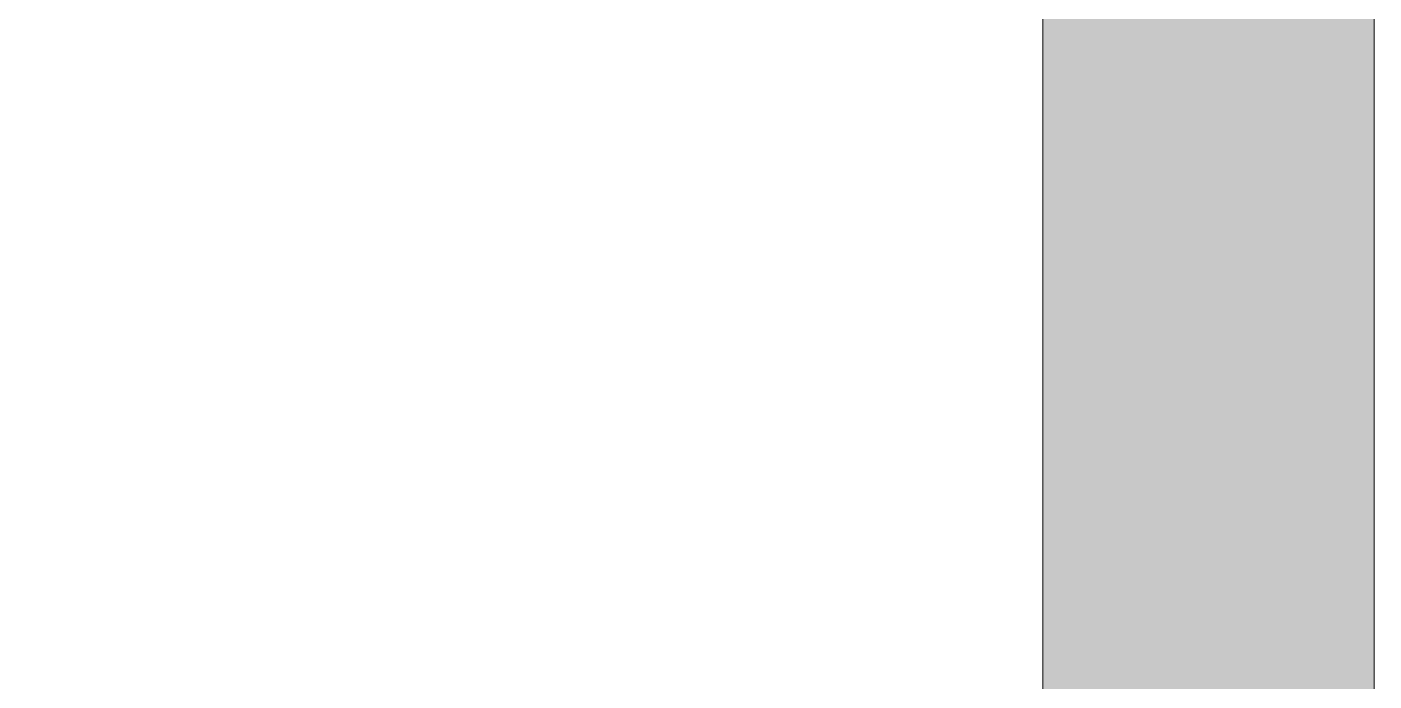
# Model space of a CAD drawing. Header units: millimetres. Extents: x 0 to 586, y 0 to 414.
# Drawn here: x 573.32 to 576.118, y 87.036 to 88.394 of the extents above; entities that cross this region are included whole.
import ezdxf

# ---------------------------------------------------------------- set-up
doc = ezdxf.new("R2010")
doc.units = ezdxf.units.MM

msp = doc.modelspace()

# ---------------------------------------------------------------- hatches: boundary and pattern name
h = msp.add_hatch(color=0)
h.dxf.hatch_style = 2
h.paths.add_polyline_path([(576.117861, 9.514417), (575.429944, 10.205861), (575.429944, 403.877639), (576.117861, 404.569083)])
h = msp.add_hatch(color=0)
h.dxf.hatch_style = 2
h.paths.add_polyline_path([(574.7385, 88.307333), (574.7385, 88.991722)])
h = msp.add_hatch(color=0)
h.dxf.hatch_style = 2
h.paths.add_polyline_path([(574.7385, 88.307333), (574.7385, 88.991722)])
h = msp.add_hatch(color=0)
h.dxf.hatch_style = 2
h.paths.add_polyline_path([(574.742028, 88.303806), (574.742028, 88.984667)])
h = msp.add_hatch(color=0)
h.dxf.hatch_style = 2
h.paths.add_polyline_path([(574.749083, 88.282639), (574.749083, 88.949389)])
h = msp.add_hatch(color=0)
h.dxf.hatch_style = 2
h.paths.add_polyline_path([(574.752611, 88.279111), (574.752611, 88.942333)])
h = msp.add_hatch(color=0)
h.dxf.hatch_style = 2
h.paths.add_polyline_path([(574.752611, 88.279111), (574.752611, 88.942333)])
h = msp.add_hatch(color=0)
h.dxf.hatch_style = 2
h.paths.add_polyline_path([(574.752611, 88.275583), (574.752611, 88.938806)])
h = msp.add_hatch(color=0)
h.dxf.hatch_style = 2
h.paths.add_polyline_path([(574.752611, 88.236778), (574.752611, 88.938806)])
h = msp.add_hatch(color=0)
h.dxf.hatch_style = 2
h.paths.add_polyline_path([(574.756139, 88.229722), (574.756139, 88.93175)])
h = msp.add_hatch(color=0)
h.dxf.hatch_style = 2
h.paths.add_polyline_path([(573.362667, 88.335556), (573.362667, 88.801222)])
h = msp.add_hatch(color=0)
h.dxf.hatch_style = 2
h.paths.add_polyline_path([(573.366194, 88.342611), (573.366194, 88.801222)])
h = msp.add_hatch(color=0)
h.dxf.hatch_style = 2
h.paths.add_polyline_path([(573.366194, 88.342611), (573.366194, 88.801222)])
h = msp.add_hatch(color=0)
h.dxf.hatch_style = 2
h.paths.add_polyline_path([(573.366194, 88.342611), (573.366194, 88.801222)])
h = msp.add_hatch(color=0)
h.dxf.hatch_style = 2
h.paths.add_polyline_path([(574.773778, 88.173278), (574.773778, 88.808278)])
h = msp.add_hatch(color=0)
h.dxf.hatch_style = 2
h.paths.add_polyline_path([(574.773778, 88.173278), (574.773778, 88.808278)])
h = msp.add_hatch(color=0)
h.dxf.hatch_style = 2
h.paths.add_polyline_path([(574.787889, 88.123889), (574.787889, 88.769472)])
h = msp.add_hatch(color=0)
h.dxf.hatch_style = 2
h.paths.add_polyline_path([(573.359139, 88.3285), (573.359139, 88.748306)])
h = msp.add_hatch(color=0)
h.dxf.hatch_style = 2
h.paths.add_polyline_path([(573.359139, 88.3285), (573.359139, 88.748306)])
h = msp.add_hatch(color=0)
h.dxf.hatch_style = 2
h.paths.add_polyline_path([(573.359139, 88.3285), (573.359139, 88.74125)])
h = msp.add_hatch(color=0)
h.dxf.hatch_style = 2
h.paths.add_polyline_path([(574.802, 88.060389), (574.802, 88.716556)])
h = msp.add_hatch(color=0)
h.dxf.hatch_style = 2
h.paths.add_polyline_path([(574.802, 88.060389), (574.802, 88.716556)])
h = msp.add_hatch(color=0)
h.dxf.hatch_style = 2
h.paths.add_polyline_path([(573.359139, 88.324972), (573.359139, 88.7095)])
h = msp.add_hatch(color=0)
h.dxf.hatch_style = 2
h.paths.add_polyline_path([(574.802, 88.053333), (574.802, 88.705972)])
h = msp.add_hatch(color=0)
h.dxf.hatch_style = 2
h.paths.add_polyline_path([(574.805528, 88.046278), (574.805528, 88.698917)])
h = msp.add_hatch(color=0)
h.dxf.hatch_style = 2
h.paths.add_polyline_path([(573.355611, 88.321444), (573.355611, 88.670694)])
h = msp.add_hatch(color=0)
h.dxf.hatch_style = 2
h.paths.add_polyline_path([(573.345028, 88.303806), (573.345028, 88.631889)])
h = msp.add_hatch(color=0)
h.dxf.hatch_style = 2
h.paths.add_polyline_path([(573.345028, 88.303806), (573.345028, 88.631889)])
h = msp.add_hatch(color=0)
h.dxf.hatch_style = 2
h.paths.add_polyline_path([(573.345028, 88.303806), (573.345028, 88.631889)])
h = msp.add_hatch(color=0)
h.dxf.hatch_style = 2
h.paths.add_polyline_path([(573.355611, 88.317917), (573.355611, 88.649528)])
h = msp.add_hatch(color=0)
h.dxf.hatch_style = 2
h.paths.add_polyline_path([(574.816111, 88.025111), (574.816111, 88.638944)])
h = msp.add_hatch(color=0)
h.dxf.hatch_style = 2
h.paths.add_polyline_path([(574.816111, 88.025111), (574.816111, 88.631889)])
h = msp.add_hatch(color=0)
h.dxf.hatch_style = 2
h.paths.add_polyline_path([(573.334444, 88.29675), (573.334444, 88.607194)])
h = msp.add_hatch(color=0)
h.dxf.hatch_style = 2
h.paths.add_polyline_path([(573.334444, 88.29675), (573.334444, 88.607194)])
h = msp.add_hatch(color=0)
h.dxf.hatch_style = 2
h.paths.add_polyline_path([(573.334444, 88.29675), (573.334444, 88.603667)])
h = msp.add_hatch(color=0)
h.dxf.hatch_style = 2
h.paths.add_polyline_path([(573.3415, 88.303806), (573.3415, 88.624833)])
h = msp.add_hatch(color=0)
h.dxf.hatch_style = 2
h.paths.add_polyline_path([(574.826694, 88.018056), (574.826694, 88.5825)])
h = msp.add_hatch(color=0)
h.dxf.hatch_style = 2
h.paths.add_polyline_path([(573.330917, 88.293222), (573.330917, 88.554278)])
h = msp.add_hatch(color=0)
h.dxf.hatch_style = 2
h.paths.add_polyline_path([(573.330917, 88.289694), (573.330917, 88.543694)])
h = msp.add_hatch(color=0)
h.dxf.hatch_style = 2
h.paths.add_polyline_path([(573.330917, 88.289694), (573.330917, 88.543694)])
h = msp.add_hatch(color=0)
h.dxf.hatch_style = 2
h.paths.add_polyline_path([(574.826694, 88.018056), (574.826694, 88.557806)])
h = msp.add_hatch(color=0)
h.dxf.hatch_style = 2
h.paths.add_polyline_path([(573.327389, 88.286167), (573.327389, 88.536639)])
h = msp.add_hatch(color=0)
h.dxf.hatch_style = 2
h.paths.add_polyline_path([(573.320333, 88.265), (573.320333, 88.508417)])
h = msp.add_hatch(color=0)
h.dxf.hatch_style = 2
h.paths.add_polyline_path([(573.662528, 88.392), (573.662528, 88.494306)])
h = msp.add_hatch(color=0)
h.dxf.hatch_style = 2
h.paths.add_polyline_path([(574.830222, 88.014528), (574.830222, 88.501361)])
h = msp.add_hatch(color=0)
h.dxf.hatch_style = 2
h.paths.add_polyline_path([(574.830222, 88.014528), (574.830222, 88.501361)])
h = msp.add_hatch(color=0)
h.dxf.hatch_style = 2
h.paths.add_polyline_path([(574.830222, 88.014528), (574.830222, 88.501361)])
h = msp.add_hatch(color=0)
h.dxf.hatch_style = 2
h.paths.add_polyline_path([(574.837278, 88.011), (574.837278, 88.501361)])
h = msp.add_hatch(color=0)
h.dxf.hatch_style = 2
h.paths.add_polyline_path([(574.837278, 88.011), (574.837278, 88.501361)])
h = msp.add_hatch(color=0)
h.dxf.hatch_style = 2
h.paths.add_polyline_path([(574.837278, 88.011), (574.837278, 88.501361)])
h = msp.add_hatch(color=0)
h.dxf.hatch_style = 2
h.paths.add_polyline_path([(574.837278, 88.011), (574.837278, 88.501361)])
h = msp.add_hatch(color=0)
h.dxf.hatch_style = 2
h.paths.add_polyline_path([(574.840806, 88.011), (574.840806, 88.497833)])
h = msp.add_hatch(color=0)
h.dxf.hatch_style = 2
h.paths.add_polyline_path([(574.840806, 88.011), (574.840806, 88.497833)])
h = msp.add_hatch(color=0)
h.dxf.hatch_style = 2
h.paths.add_polyline_path([(574.840806, 88.007472), (574.840806, 88.494306)])
h = msp.add_hatch(color=0)
h.dxf.hatch_style = 2
h.paths.add_polyline_path([(574.840806, 88.007472), (574.840806, 88.494306)])
h = msp.add_hatch(color=0)
h.dxf.hatch_style = 2
h.paths.add_polyline_path([(574.844333, 88.007472), (574.844333, 88.490778)])
h = msp.add_hatch(color=0)
h.dxf.hatch_style = 2
h.paths.add_polyline_path([(574.844333, 88.007472), (574.844333, 88.490778)])
h = msp.add_hatch(color=0)
h.dxf.hatch_style = 2
h.paths.add_polyline_path([(574.844333, 88.007472), (574.844333, 88.48725)])
h = msp.add_hatch(color=0)
h.dxf.hatch_style = 2
h.paths.add_polyline_path([(574.844333, 88.007472), (574.844333, 88.48725)])
h = msp.add_hatch(color=0)
h.dxf.hatch_style = 2
h.paths.add_polyline_path([(573.366194, 88.342611), (573.366194, 88.459028)])
h = msp.add_hatch(color=0)
h.dxf.hatch_style = 2
h.paths.add_polyline_path([(573.644889, 88.374361), (573.644889, 88.466083)])
h = msp.add_hatch(color=0)
h.dxf.hatch_style = 2
h.paths.add_polyline_path([(573.644889, 88.374361), (573.644889, 88.466083)])
h = msp.add_hatch(color=0)
h.dxf.hatch_style = 2
h.paths.add_polyline_path([(573.644889, 88.370833), (573.644889, 88.462556)])
h = msp.add_hatch(color=0)
h.dxf.hatch_style = 2
h.paths.add_polyline_path([(573.648417, 88.377889), (573.648417, 88.469611)])
h = msp.add_hatch(color=0)
h.dxf.hatch_style = 2
h.paths.add_polyline_path([(573.648417, 88.377889), (573.648417, 88.469611)])
h = msp.add_hatch(color=0)
h.dxf.hatch_style = 2
h.paths.add_polyline_path([(573.651944, 88.381417), (573.651944, 88.476667)])
h = msp.add_hatch(color=0)
h.dxf.hatch_style = 2
h.paths.add_polyline_path([(573.651944, 88.381417), (573.651944, 88.476667)])
h = msp.add_hatch(color=0)
h.dxf.hatch_style = 2
h.paths.add_polyline_path([(573.651944, 88.381417), (573.651944, 88.476667)])
h = msp.add_hatch(color=0)
h.dxf.hatch_style = 2
h.paths.add_polyline_path([(573.651944, 88.377889), (573.651944, 88.473139)])
h = msp.add_hatch(color=0)
h.dxf.hatch_style = 2
h.paths.add_polyline_path([(573.651944, 88.377889), (573.651944, 88.473139)])
h = msp.add_hatch(color=0)
h.dxf.hatch_style = 2
h.paths.add_polyline_path([(573.651944, 88.377889), (573.651944, 88.473139)])
h = msp.add_hatch(color=0)
h.dxf.hatch_style = 2
h.paths.add_polyline_path([(573.651944, 88.377889), (573.651944, 88.473139)])
h = msp.add_hatch(color=0)
h.dxf.hatch_style = 2
h.paths.add_polyline_path([(574.844333, 88.007472), (574.844333, 88.483722)])
h = msp.add_hatch(color=0)
h.dxf.hatch_style = 2
h.paths.add_polyline_path([(574.844333, 88.007472), (574.844333, 88.483722)])
h = msp.add_hatch(color=0)
h.dxf.hatch_style = 2
h.paths.add_polyline_path([(574.847861, 88.003944), (574.847861, 88.473139)])
h = msp.add_hatch(color=0)
h.dxf.hatch_style = 2
h.paths.add_polyline_path([(573.369722, 88.346139), (573.369722, 88.451972)])
h = msp.add_hatch(color=0)
h.dxf.hatch_style = 2
h.paths.add_polyline_path([(573.369722, 88.346139), (573.369722, 88.451972)])
h = msp.add_hatch(color=0)
h.dxf.hatch_style = 2
h.paths.add_polyline_path([(573.369722, 88.346139), (573.369722, 88.448444)])
h = msp.add_hatch(color=0)
h.dxf.hatch_style = 2
h.paths.add_polyline_path([(573.369722, 88.346139), (573.369722, 88.448444)])
h = msp.add_hatch(color=0)
h.dxf.hatch_style = 2
h.paths.add_polyline_path([(573.369722, 88.346139), (573.369722, 88.448444)])
h = msp.add_hatch(color=0)
h.dxf.hatch_style = 2
h.paths.add_polyline_path([(573.37325, 88.381417), (573.37325, 88.444917)])
h = msp.add_hatch(color=0)
h.dxf.hatch_style = 2
h.paths.add_polyline_path([(573.37325, 88.381417), (573.37325, 88.444917)])
h = msp.add_hatch(color=0)
h.dxf.hatch_style = 2
h.paths.add_polyline_path([(573.37325, 88.384944), (573.37325, 88.444917)])
h = msp.add_hatch(color=0)
h.dxf.hatch_style = 2
h.paths.add_polyline_path([(573.37325, 88.384944), (573.37325, 88.444917)])
h = msp.add_hatch(color=0)
h.dxf.hatch_style = 2
h.paths.add_polyline_path([(573.37325, 88.392), (573.37325, 88.444917)])
h = msp.add_hatch(color=0)
h.dxf.hatch_style = 2
h.paths.add_polyline_path([(573.623722, 88.356722), (573.623722, 88.434333)])
h = msp.add_hatch(color=0)
h.dxf.hatch_style = 2
h.paths.add_polyline_path([(573.630778, 88.36025), (573.630778, 88.441389)])
h = msp.add_hatch(color=0)
h.dxf.hatch_style = 2
h.paths.add_polyline_path([(573.630778, 88.36025), (573.630778, 88.441389)])
h = msp.add_hatch(color=0)
h.dxf.hatch_style = 2
h.paths.add_polyline_path([(573.634306, 88.367306), (573.634306, 88.448444)])
h = msp.add_hatch(color=0)
h.dxf.hatch_style = 2
h.paths.add_polyline_path([(573.602556, 88.339083), (573.602556, 88.402583)])
h = msp.add_hatch(color=0)
h.dxf.hatch_style = 2
h.paths.add_polyline_path([(573.602556, 88.339083), (573.602556, 88.402583)])
h = msp.add_hatch(color=0)
h.dxf.hatch_style = 2
h.paths.add_polyline_path([(573.609611, 88.342611), (573.609611, 88.409639)])
h = msp.add_hatch(color=0)
h.dxf.hatch_style = 2
h.paths.add_polyline_path([(573.609611, 88.342611), (573.609611, 88.409639)])
h = msp.add_hatch(color=0)
h.dxf.hatch_style = 2
h.paths.add_polyline_path([(573.616667, 88.349667), (573.616667, 88.420222)])
h = msp.add_hatch(color=0)
h.dxf.hatch_style = 2
h.paths.add_polyline_path([(573.588444, 88.332028), (573.588444, 88.377889)])
h = msp.add_hatch(color=0)
h.dxf.hatch_style = 2
h.paths.add_polyline_path([(573.588444, 88.332028), (573.588444, 88.377889)])
h = msp.add_hatch(color=0)
h.dxf.hatch_style = 2
h.paths.add_polyline_path([(573.588444, 88.332028), (573.588444, 88.377889)])
h = msp.add_hatch(color=0)
h.dxf.hatch_style = 2
h.paths.add_polyline_path([(573.588444, 88.332028), (573.588444, 88.377889)])
h = msp.add_hatch(color=0)
h.dxf.hatch_style = 2
h.paths.add_polyline_path([(573.591972, 88.332028), (573.591972, 88.384944)])
h = msp.add_hatch(color=0)
h.dxf.hatch_style = 2
h.paths.add_polyline_path([(573.591972, 88.332028), (573.591972, 88.384944)])
h = msp.add_hatch(color=0)
h.dxf.hatch_style = 2
h.paths.add_polyline_path([(573.591972, 88.332028), (573.591972, 88.384944)])
h = msp.add_hatch(color=0)
h.dxf.hatch_style = 2
h.paths.add_polyline_path([(573.591972, 88.332028), (573.591972, 88.384944)])
h = msp.add_hatch(color=0)
h.dxf.hatch_style = 2
h.paths.add_polyline_path([(573.591972, 88.332028), (573.591972, 88.381417)])
h = msp.add_hatch(color=0)
h.dxf.hatch_style = 2
h.paths.add_polyline_path([(573.591972, 88.332028), (573.591972, 88.381417)])
h = msp.add_hatch(color=0)
h.dxf.hatch_style = 2
h.paths.add_polyline_path([(573.5955, 88.332028), (573.5955, 88.392)])
h = msp.add_hatch(color=0)
h.dxf.hatch_style = 2
h.paths.add_polyline_path([(573.5955, 88.332028), (573.5955, 88.392)])
h = msp.add_hatch(color=0)
h.dxf.hatch_style = 2
h.paths.add_polyline_path([(573.599028, 88.335556), (573.599028, 88.399056)])
h = msp.add_hatch(color=0)
h.dxf.hatch_style = 2
h.paths.add_polyline_path([(573.599028, 88.335556), (573.599028, 88.399056)])
h = msp.add_hatch(color=0)
h.dxf.hatch_style = 2
h.paths.add_polyline_path([(573.599028, 88.335556), (573.599028, 88.399056)])
h = msp.add_hatch(color=0)
h.dxf.hatch_style = 2
h.paths.add_polyline_path([(573.599028, 88.335556), (573.599028, 88.399056)])
h = msp.add_hatch(color=0)
h.dxf.hatch_style = 2
h.paths.add_polyline_path([(573.599028, 88.335556), (573.599028, 88.392)])
h = msp.add_hatch(color=0)
h.dxf.hatch_style = 2
h.paths.add_polyline_path([(573.599028, 88.335556), (573.599028, 88.392)])
h = msp.add_hatch(color=0)
h.dxf.hatch_style = 2
h.paths.add_polyline_path([(574.847861, 88.003944), (574.847861, 88.395528)])
h = msp.add_hatch(color=0)
h.dxf.hatch_style = 2
h.paths.add_polyline_path([(574.851389, 88.003944), (574.851389, 88.388472)])
h = msp.add_hatch(color=0)
h.dxf.hatch_style = 2
h.paths.add_polyline_path([(574.851389, 87.936917), (574.851389, 88.388472)])
h = msp.add_hatch(color=0)
h.dxf.hatch_style = 2
h.paths.add_polyline_path([(574.851389, 87.936917), (574.851389, 88.388472)])
h = msp.add_hatch(color=0)
h.dxf.hatch_style = 2
h.paths.add_polyline_path([(574.851389, 87.936917), (574.851389, 88.388472)])
h = msp.add_hatch(color=0)
h.dxf.hatch_style = 2
h.paths.add_polyline_path([(574.851389, 87.933389), (574.851389, 88.384944)])
h = msp.add_hatch(color=0)
h.dxf.hatch_style = 2
h.paths.add_polyline_path([(574.851389, 87.933389), (574.851389, 88.384944)])
h = msp.add_hatch(color=0)
h.dxf.hatch_style = 2
h.paths.add_polyline_path([(574.851389, 87.933389), (574.851389, 88.381417)])
h = msp.add_hatch(color=0)
h.dxf.hatch_style = 2
h.paths.add_polyline_path([(573.574333, 88.339083), (573.574333, 88.353194)])
h = msp.add_hatch(color=0)
h.dxf.hatch_style = 2
h.paths.add_polyline_path([(573.574333, 88.339083), (573.574333, 88.353194)])
h = msp.add_hatch(color=0)
h.dxf.hatch_style = 2
h.paths.add_polyline_path([(573.577861, 88.339083), (573.577861, 88.356722)])
h = msp.add_hatch(color=0)
h.dxf.hatch_style = 2
h.paths.add_polyline_path([(573.577861, 88.339083), (573.577861, 88.356722)])
h = msp.add_hatch(color=0)
h.dxf.hatch_style = 2
h.paths.add_polyline_path([(573.577861, 88.339083), (573.577861, 88.356722)])
h = msp.add_hatch(color=0)
h.dxf.hatch_style = 2
h.paths.add_polyline_path([(573.577861, 88.339083), (573.577861, 88.356722)])
h = msp.add_hatch(color=0)
h.dxf.hatch_style = 2
h.paths.add_polyline_path([(573.581389, 88.335556), (573.581389, 88.363778)])
h = msp.add_hatch(color=0)
h.dxf.hatch_style = 2
h.paths.add_polyline_path([(573.581389, 88.335556), (573.581389, 88.363778)])
h = msp.add_hatch(color=0)
h.dxf.hatch_style = 2
h.paths.add_polyline_path([(573.581389, 88.335556), (573.581389, 88.363778)])
h = msp.add_hatch(color=0)
h.dxf.hatch_style = 2
h.paths.add_polyline_path([(573.581389, 88.335556), (573.581389, 88.363778)])
h = msp.add_hatch(color=0)
h.dxf.hatch_style = 2
h.paths.add_polyline_path([(573.581389, 88.335556), (573.581389, 88.363778)])
h = msp.add_hatch(color=0)
h.dxf.hatch_style = 2
h.paths.add_polyline_path([(573.581389, 88.335556), (573.581389, 88.363778)])
h = msp.add_hatch(color=0)
h.dxf.hatch_style = 2
h.paths.add_polyline_path([(573.584917, 88.332028), (573.584917, 88.370833)])
h = msp.add_hatch(color=0)
h.dxf.hatch_style = 2
h.paths.add_polyline_path([(573.584917, 88.332028), (573.584917, 88.370833)])
h = msp.add_hatch(color=0)
h.dxf.hatch_style = 2
h.paths.add_polyline_path([(573.327389, 88.272056), (573.327389, 88.286167)])
h = msp.add_hatch(color=0)
h.dxf.hatch_style = 2
h.paths.add_polyline_path([(573.330917, 88.272056), (573.327389, 88.286167)])
h = msp.add_hatch(color=0)
h.dxf.hatch_style = 2
h.paths.add_polyline_path([(574.752611, 88.236778), (574.752611, 88.275583)])
h = msp.add_hatch(color=0)
h.dxf.hatch_style = 2
h.paths.add_polyline_path([(574.752611, 88.236778), (574.752611, 88.272056)])
h = msp.add_hatch(color=0)
h.dxf.hatch_style = 2
h.paths.add_polyline_path([(574.893722, 87.869889), (574.893722, 88.23325)])
h = msp.add_hatch(color=0)
h.dxf.hatch_style = 2
h.paths.add_polyline_path([(575.066583, 88.053333), (575.066583, 88.095667)])
h = msp.add_hatch(color=0)
h.dxf.hatch_style = 2
h.paths.add_polyline_path([(574.925472, 87.838139), (574.925472, 88.081556)])
h = msp.add_hatch(color=0)
h.dxf.hatch_style = 2
h.paths.add_polyline_path([(574.929, 87.834611), (574.929, 88.0745)])
h = msp.add_hatch(color=0)
h.dxf.hatch_style = 2
h.paths.add_polyline_path([(574.932528, 87.78875), (574.932528, 88.070972)])
h = msp.add_hatch(color=0)
h.dxf.hatch_style = 2
h.paths.add_polyline_path([(575.056, 88.060389), (575.056, 88.085083)])
h = msp.add_hatch(color=0)
h.dxf.hatch_style = 2
h.paths.add_polyline_path([(575.056, 88.060389), (575.056, 88.085083)])
h = msp.add_hatch(color=0)
h.dxf.hatch_style = 2
h.paths.add_polyline_path([(575.070111, 88.049806), (575.070111, 88.092139)])
h = msp.add_hatch(color=0)
h.dxf.hatch_style = 2
h.paths.add_polyline_path([(575.070111, 88.049806), (575.070111, 88.092139)])
h = msp.add_hatch(color=0)
h.dxf.hatch_style = 2
h.paths.add_polyline_path([(575.073639, 88.049806), (575.073639, 88.088611)])
h = msp.add_hatch(color=0)
h.dxf.hatch_style = 2
h.paths.add_polyline_path([(575.073639, 88.049806), (575.073639, 88.088611)])
h = msp.add_hatch(color=0)
h.dxf.hatch_style = 2
h.paths.add_polyline_path([(575.080694, 88.04275), (575.080694, 88.078028)])
h = msp.add_hatch(color=0)
h.dxf.hatch_style = 2
h.paths.add_polyline_path([(575.084222, 88.039222), (575.084222, 88.070972)])
h = msp.add_hatch(color=0)
h.dxf.hatch_style = 2
h.paths.add_polyline_path([(575.084222, 88.039222), (575.084222, 88.070972)])
h = msp.add_hatch(color=0)
h.dxf.hatch_style = 2
h.paths.add_polyline_path([(575.084222, 88.039222), (575.084222, 88.070972)])
h = msp.add_hatch(color=0)
h.dxf.hatch_style = 2
h.paths.add_polyline_path([(575.084222, 88.039222), (575.084222, 88.070972)])
h = msp.add_hatch(color=0)
h.dxf.hatch_style = 2
h.paths.add_polyline_path([(575.08775, 88.035694), (575.08775, 88.067444)])
h = msp.add_hatch(color=0)
h.dxf.hatch_style = 2
h.paths.add_polyline_path([(574.936056, 87.771111), (574.936056, 88.060389)])
h = msp.add_hatch(color=0)
h.dxf.hatch_style = 2
h.paths.add_polyline_path([(574.939583, 87.767583), (574.939583, 88.060389)])
h = msp.add_hatch(color=0)
h.dxf.hatch_style = 2
h.paths.add_polyline_path([(575.101861, 88.025111), (575.101861, 88.060389)])
h = msp.add_hatch(color=0)
h.dxf.hatch_style = 2
h.paths.add_polyline_path([(575.105389, 88.021583), (575.105389, 88.060389)])
h = msp.add_hatch(color=0)
h.dxf.hatch_style = 2
h.paths.add_polyline_path([(575.105389, 88.021583), (575.105389, 88.060389)])
h = msp.add_hatch(color=0)
h.dxf.hatch_style = 2
h.paths.add_polyline_path([(575.108917, 88.018056), (575.108917, 88.060389)])
h = msp.add_hatch(color=0)
h.dxf.hatch_style = 2
h.paths.add_polyline_path([(575.1195, 88.003944), (575.1195, 88.056861)])
h = msp.add_hatch(color=0)
h.dxf.hatch_style = 2
h.paths.add_polyline_path([(575.1195, 88.003944), (575.1195, 88.056861)])
h = msp.add_hatch(color=0)
h.dxf.hatch_style = 2
h.paths.add_polyline_path([(575.1195, 88.003944), (575.1195, 88.056861)])
h = msp.add_hatch(color=0)
h.dxf.hatch_style = 2
h.paths.add_polyline_path([(575.123028, 88.000417), (575.123028, 88.056861)])
h = msp.add_hatch(color=0)
h.dxf.hatch_style = 2
h.paths.add_polyline_path([(575.130083, 87.986306), (575.130083, 88.056861)])
h = msp.add_hatch(color=0)
h.dxf.hatch_style = 2
h.paths.add_polyline_path([(575.140667, 87.968667), (575.140667, 88.056861)])
h = msp.add_hatch(color=0)
h.dxf.hatch_style = 2
h.paths.add_polyline_path([(575.140667, 87.968667), (575.140667, 88.056861)])
h = msp.add_hatch(color=0)
h.dxf.hatch_style = 2
h.paths.add_polyline_path([(575.147722, 87.954556), (575.147722, 88.049806)])
h = msp.add_hatch(color=0)
h.dxf.hatch_style = 2
h.paths.add_polyline_path([(575.147722, 87.954556), (575.147722, 88.049806)])
h = msp.add_hatch(color=0)
h.dxf.hatch_style = 2
h.paths.add_polyline_path([(575.147722, 87.951028), (575.147722, 88.046278)])
h = msp.add_hatch(color=0)
h.dxf.hatch_style = 2
h.paths.add_polyline_path([(575.147722, 87.951028), (575.147722, 88.046278)])
h = msp.add_hatch(color=0)
h.dxf.hatch_style = 2
h.paths.add_polyline_path([(575.15125, 87.9475), (575.15125, 88.046278)])
h = msp.add_hatch(color=0)
h.dxf.hatch_style = 2
h.paths.add_polyline_path([(575.154778, 87.919278), (575.154778, 88.039222)])
h = msp.add_hatch(color=0)
h.dxf.hatch_style = 2
h.paths.add_polyline_path([(575.154778, 87.919278), (575.154778, 88.039222)])
h = msp.add_hatch(color=0)
h.dxf.hatch_style = 2
h.paths.add_polyline_path([(575.154778, 87.91575), (575.154778, 88.039222)])
h = msp.add_hatch(color=0)
h.dxf.hatch_style = 2
h.paths.add_polyline_path([(574.964278, 87.728778), (574.964278, 88.032167)])
h = msp.add_hatch(color=0)
h.dxf.hatch_style = 2
h.paths.add_polyline_path([(574.967806, 87.721722), (574.967806, 88.028639)])
h = msp.add_hatch(color=0)
h.dxf.hatch_style = 2
h.paths.add_polyline_path([(574.967806, 87.721722), (574.967806, 88.028639)])
h = msp.add_hatch(color=0)
h.dxf.hatch_style = 2
h.paths.add_polyline_path([(574.967806, 87.721722), (574.967806, 88.028639)])
h = msp.add_hatch(color=0)
h.dxf.hatch_style = 2
h.paths.add_polyline_path([(574.967806, 87.721722), (574.967806, 88.028639)])
h = msp.add_hatch(color=0)
h.dxf.hatch_style = 2
h.paths.add_polyline_path([(575.158306, 87.905167), (575.158306, 88.035694)])
h = msp.add_hatch(color=0)
h.dxf.hatch_style = 2
h.paths.add_polyline_path([(575.165361, 87.887528), (575.165361, 88.028639)])
h = msp.add_hatch(color=0)
h.dxf.hatch_style = 2
h.paths.add_polyline_path([(575.165361, 87.887528), (575.165361, 88.028639)])
h = msp.add_hatch(color=0)
h.dxf.hatch_style = 2
h.paths.add_polyline_path([(575.168889, 87.884), (575.168889, 88.025111)])
h = msp.add_hatch(color=0)
h.dxf.hatch_style = 2
h.paths.add_polyline_path([(575.168889, 87.884), (575.168889, 88.025111)])
h = msp.add_hatch(color=0)
h.dxf.hatch_style = 2
h.paths.add_polyline_path([(575.168889, 87.884), (575.168889, 88.025111)])
h = msp.add_hatch(color=0)
h.dxf.hatch_style = 2
h.paths.add_polyline_path([(575.168889, 87.884), (575.168889, 88.025111)])
h = msp.add_hatch(color=0)
h.dxf.hatch_style = 2
h.paths.add_polyline_path([(575.168889, 87.880472), (575.168889, 88.025111)])
h = msp.add_hatch(color=0)
h.dxf.hatch_style = 2
h.paths.add_polyline_path([(575.168889, 87.880472), (575.168889, 88.025111)])
h = msp.add_hatch(color=0)
h.dxf.hatch_style = 2
h.paths.add_polyline_path([(575.172417, 87.876944), (575.172417, 88.021583)])
h = msp.add_hatch(color=0)
h.dxf.hatch_style = 2
h.paths.add_polyline_path([(575.172417, 87.605306), (575.172417, 88.021583)])
h = msp.add_hatch(color=0)
h.dxf.hatch_style = 2
h.paths.add_polyline_path([(575.172417, 87.605306), (575.172417, 88.021583)])
h = msp.add_hatch(color=0)
h.dxf.hatch_style = 2
h.paths.add_polyline_path([(575.183, 87.605306), (575.183, 88.011)])
h = msp.add_hatch(color=0)
h.dxf.hatch_style = 2
h.paths.add_polyline_path([(574.844333, 87.968667), (574.844333, 87.993361)])
h = msp.add_hatch(color=0)
h.dxf.hatch_style = 2
h.paths.add_polyline_path([(574.844333, 87.972194), (574.844333, 87.989833)])
h = msp.add_hatch(color=0)
h.dxf.hatch_style = 2
h.paths.add_polyline_path([(574.844333, 87.972194), (574.844333, 87.989833)])
h = msp.add_hatch(color=0)
h.dxf.hatch_style = 2
h.paths.add_polyline_path([(574.847861, 87.940444), (574.847861, 88.000417)])
h = msp.add_hatch(color=0)
h.dxf.hatch_style = 2
h.paths.add_polyline_path([(574.847861, 87.940444), (574.847861, 88.000417)])
h = msp.add_hatch(color=0)
h.dxf.hatch_style = 2
h.paths.add_polyline_path([(574.847861, 87.943972), (574.847861, 87.996889)])
h = msp.add_hatch(color=0)
h.dxf.hatch_style = 2
h.paths.add_polyline_path([(574.847861, 87.943972), (574.847861, 87.996889)])
h = msp.add_hatch(color=0)
h.dxf.hatch_style = 2
h.paths.add_polyline_path([(574.851389, 87.936917), (574.851389, 88.003944)])
h = msp.add_hatch(color=0)
h.dxf.hatch_style = 2
h.paths.add_polyline_path([(574.985444, 87.697028), (574.985444, 87.993361)])
h = msp.add_hatch(color=0)
h.dxf.hatch_style = 2
h.paths.add_polyline_path([(575.186528, 87.608833), (575.186528, 88.007472)])
h = msp.add_hatch(color=0)
h.dxf.hatch_style = 2
h.paths.add_polyline_path([(575.186528, 87.608833), (575.186528, 88.007472)])
h = msp.add_hatch(color=0)
h.dxf.hatch_style = 2
h.paths.add_polyline_path([(575.200639, 87.626472), (575.200639, 87.989833)])
h = msp.add_hatch(color=0)
h.dxf.hatch_style = 2
h.paths.add_polyline_path([(574.996028, 87.686444), (574.996028, 87.97925)])
h = msp.add_hatch(color=0)
h.dxf.hatch_style = 2
h.paths.add_polyline_path([(575.013667, 87.672333), (575.013667, 87.940444)])
h = msp.add_hatch(color=0)
h.dxf.hatch_style = 2
h.paths.add_polyline_path([(575.013667, 87.672333), (575.013667, 87.940444)])
h = msp.add_hatch(color=0)
h.dxf.hatch_style = 2
h.paths.add_polyline_path([(575.228861, 87.665278), (575.228861, 87.951028)])
h = msp.add_hatch(color=0)
h.dxf.hatch_style = 2
h.paths.add_polyline_path([(575.228861, 87.668806), (575.228861, 87.9475)])
h = msp.add_hatch(color=0)
h.dxf.hatch_style = 2
h.paths.add_polyline_path([(575.228861, 87.668806), (575.228861, 87.9475)])
h = msp.add_hatch(color=0)
h.dxf.hatch_style = 2
h.paths.add_polyline_path([(575.235917, 87.891056), (575.235917, 87.926333)])
h = msp.add_hatch(color=0)
h.dxf.hatch_style = 2
h.paths.add_polyline_path([(575.027778, 87.668806), (575.027778, 87.894583)])
h = msp.add_hatch(color=0)
h.dxf.hatch_style = 2
h.paths.add_polyline_path([(575.034833, 87.668806), (575.034833, 87.876944)])
h = msp.add_hatch(color=0)
h.dxf.hatch_style = 2
h.paths.add_polyline_path([(575.034833, 87.668806), (575.034833, 87.873417)])
h = msp.add_hatch(color=0)
h.dxf.hatch_style = 2
h.paths.add_polyline_path([(575.235917, 87.675861), (575.235917, 87.891056)])
h = msp.add_hatch(color=0)
h.dxf.hatch_style = 2
h.paths.add_polyline_path([(575.235917, 87.679389), (575.235917, 87.891056)])
h = msp.add_hatch(color=0)
h.dxf.hatch_style = 2
h.paths.add_polyline_path([(575.235917, 87.679389), (575.235917, 87.891056)])
h = msp.add_hatch(color=0)
h.dxf.hatch_style = 2
h.paths.add_polyline_path([(575.242972, 87.686444), (575.242972, 87.884)])
h = msp.add_hatch(color=0)
h.dxf.hatch_style = 2
h.paths.add_polyline_path([(575.045417, 87.665278), (575.045417, 87.869889)])
h = msp.add_hatch(color=0)
h.dxf.hatch_style = 2
h.paths.add_polyline_path([(575.045417, 87.665278), (575.045417, 87.869889)])
h = msp.add_hatch(color=0)
h.dxf.hatch_style = 2
h.paths.add_polyline_path([(575.045417, 87.665278), (575.045417, 87.845194)])
h = msp.add_hatch(color=0)
h.dxf.hatch_style = 2
h.paths.add_polyline_path([(575.267667, 87.72525), (575.267667, 87.848722)])
h = msp.add_hatch(color=0)
h.dxf.hatch_style = 2
h.paths.add_polyline_path([(575.271194, 87.728778), (575.271194, 87.845194)])
h = msp.add_hatch(color=0)
h.dxf.hatch_style = 2
h.paths.add_polyline_path([(575.048944, 87.66175), (575.048944, 87.841667)])
h = msp.add_hatch(color=0)
h.dxf.hatch_style = 2
h.paths.add_polyline_path([(575.048944, 87.66175), (575.048944, 87.841667)])
h = msp.add_hatch(color=0)
h.dxf.hatch_style = 2
h.paths.add_polyline_path([(575.048944, 87.66175), (575.048944, 87.838139)])
h = msp.add_hatch(color=0)
h.dxf.hatch_style = 2
h.paths.add_polyline_path([(575.048944, 87.66175), (575.048944, 87.838139)])
h = msp.add_hatch(color=0)
h.dxf.hatch_style = 2
h.paths.add_polyline_path([(575.052472, 87.66175), (575.052472, 87.838139)])
h = msp.add_hatch(color=0)
h.dxf.hatch_style = 2
h.paths.add_polyline_path([(575.052472, 87.66175), (575.052472, 87.838139)])
h = msp.add_hatch(color=0)
h.dxf.hatch_style = 2
h.paths.add_polyline_path([(575.052472, 87.66175), (575.052472, 87.838139)])
h = msp.add_hatch(color=0)
h.dxf.hatch_style = 2
h.paths.add_polyline_path([(575.052472, 87.66175), (575.052472, 87.838139)])
h = msp.add_hatch(color=0)
h.dxf.hatch_style = 2
h.paths.add_polyline_path([(575.052472, 87.66175), (575.052472, 87.838139)])
h = msp.add_hatch(color=0)
h.dxf.hatch_style = 2
h.paths.add_polyline_path([(575.052472, 87.644111), (575.052472, 87.838139)])
h = msp.add_hatch(color=0)
h.dxf.hatch_style = 2
h.paths.add_polyline_path([(575.052472, 87.644111), (575.052472, 87.838139)])
h = msp.add_hatch(color=0)
h.dxf.hatch_style = 2
h.paths.add_polyline_path([(575.052472, 87.644111), (575.052472, 87.838139)])
h = msp.add_hatch(color=0)
h.dxf.hatch_style = 2
h.paths.add_polyline_path([(575.056, 87.644111), (575.056, 87.834611)])
h = msp.add_hatch(color=0)
h.dxf.hatch_style = 2
h.paths.add_polyline_path([(575.056, 87.644111), (575.056, 87.834611)])
h = msp.add_hatch(color=0)
h.dxf.hatch_style = 2
h.paths.add_polyline_path([(575.056, 87.644111), (575.056, 87.834611)])
h = msp.add_hatch(color=0)
h.dxf.hatch_style = 2
h.paths.add_polyline_path([(575.066583, 87.640583), (575.066583, 87.8205)])
h = msp.add_hatch(color=0)
h.dxf.hatch_style = 2
h.paths.add_polyline_path([(575.070111, 87.640583), (575.070111, 87.816972)])
h = msp.add_hatch(color=0)
h.dxf.hatch_style = 2
h.paths.add_polyline_path([(575.070111, 87.640583), (575.070111, 87.816972)])
h = msp.add_hatch(color=0)
h.dxf.hatch_style = 2
h.paths.add_polyline_path([(575.168889, 87.605306), (575.168889, 87.838139)])
h = msp.add_hatch(color=0)
h.dxf.hatch_style = 2
h.paths.add_polyline_path([(575.168889, 87.605306), (575.168889, 87.816972)])
h = msp.add_hatch(color=0)
h.dxf.hatch_style = 2
h.paths.add_polyline_path([(575.27825, 87.774639), (575.27825, 87.816972)])
h = msp.add_hatch(color=0)
h.dxf.hatch_style = 2
h.paths.add_polyline_path([(575.27825, 87.774639), (575.27825, 87.816972)])
h = msp.add_hatch(color=0)
h.dxf.hatch_style = 2
h.paths.add_polyline_path([(575.073639, 87.637056), (575.073639, 87.813444)])
h = msp.add_hatch(color=0)
h.dxf.hatch_style = 2
h.paths.add_polyline_path([(575.073639, 87.637056), (575.073639, 87.813444)])
h = msp.add_hatch(color=0)
h.dxf.hatch_style = 2
h.paths.add_polyline_path([(575.084222, 87.622944), (575.084222, 87.799333)])
h = msp.add_hatch(color=0)
h.dxf.hatch_style = 2
h.paths.add_polyline_path([(575.084222, 87.622944), (575.084222, 87.799333)])
h = msp.add_hatch(color=0)
h.dxf.hatch_style = 2
h.paths.add_polyline_path([(575.084222, 87.619417), (575.084222, 87.795806)])
h = msp.add_hatch(color=0)
h.dxf.hatch_style = 2
h.paths.add_polyline_path([(575.084222, 87.619417), (575.084222, 87.795806)])
h = msp.add_hatch(color=0)
h.dxf.hatch_style = 2
h.paths.add_polyline_path([(575.08775, 87.615889), (575.08775, 87.792278)])
h = msp.add_hatch(color=0)
h.dxf.hatch_style = 2
h.paths.add_polyline_path([(575.168889, 87.605306), (575.168889, 87.802861)])
h = msp.add_hatch(color=0)
h.dxf.hatch_style = 2
h.paths.add_polyline_path([(575.101861, 87.608833), (575.101861, 87.774639)])
h = msp.add_hatch(color=0)
h.dxf.hatch_style = 2
h.paths.add_polyline_path([(575.105389, 87.608833), (575.105389, 87.767583)])
h = msp.add_hatch(color=0)
h.dxf.hatch_style = 2
h.paths.add_polyline_path([(575.105389, 87.608833), (575.105389, 87.767583)])
h = msp.add_hatch(color=0)
h.dxf.hatch_style = 2
h.paths.add_polyline_path([(575.108917, 87.608833), (575.108917, 87.764056)])
h = msp.add_hatch(color=0)
h.dxf.hatch_style = 2
h.paths.add_polyline_path([(575.147722, 87.601778), (575.147722, 87.767583)])
h = msp.add_hatch(color=0)
h.dxf.hatch_style = 2
h.paths.add_polyline_path([(575.15125, 87.601778), (575.15125, 87.767583)])
h = msp.add_hatch(color=0)
h.dxf.hatch_style = 2
h.paths.add_polyline_path([(575.15125, 87.601778), (575.15125, 87.767583)])
h = msp.add_hatch(color=0)
h.dxf.hatch_style = 2
h.paths.add_polyline_path([(575.154778, 87.601778), (575.154778, 87.774639)])
h = msp.add_hatch(color=0)
h.dxf.hatch_style = 2
h.paths.add_polyline_path([(575.154778, 87.601778), (575.154778, 87.774639)])
h = msp.add_hatch(color=0)
h.dxf.hatch_style = 2
h.paths.add_polyline_path([(575.154778, 87.601778), (575.154778, 87.771111)])
h = msp.add_hatch(color=0)
h.dxf.hatch_style = 2
h.paths.add_polyline_path([(575.154778, 87.601778), (575.154778, 87.771111)])
h = msp.add_hatch(color=0)
h.dxf.hatch_style = 2
h.paths.add_polyline_path([(575.158306, 87.605306), (575.158306, 87.774639)])
h = msp.add_hatch(color=0)
h.dxf.hatch_style = 2
h.paths.add_polyline_path([(575.158306, 87.605306), (575.158306, 87.774639)])
h = msp.add_hatch(color=0)
h.dxf.hatch_style = 2
h.paths.add_polyline_path([(575.165361, 87.605306), (575.165361, 87.778167)])
h = msp.add_hatch(color=0)
h.dxf.hatch_style = 2
h.paths.add_polyline_path([(575.165361, 87.605306), (575.165361, 87.778167)])
h = msp.add_hatch(color=0)
h.dxf.hatch_style = 2
h.paths.add_polyline_path([(575.1195, 87.605306), (575.1195, 87.753472)])
h = msp.add_hatch(color=0)
h.dxf.hatch_style = 2
h.paths.add_polyline_path([(575.1195, 87.605306), (575.1195, 87.753472)])
h = msp.add_hatch(color=0)
h.dxf.hatch_style = 2
h.paths.add_polyline_path([(575.1195, 87.605306), (575.1195, 87.753472)])
h = msp.add_hatch(color=0)
h.dxf.hatch_style = 2
h.paths.add_polyline_path([(575.123028, 87.601778), (575.123028, 87.753472)])
h = msp.add_hatch(color=0)
h.dxf.hatch_style = 2
h.paths.add_polyline_path([(575.123028, 87.601778), (575.123028, 87.753472)])
h = msp.add_hatch(color=0)
h.dxf.hatch_style = 2
h.paths.add_polyline_path([(575.130083, 87.601778), (575.130083, 87.749944)])
h = msp.add_hatch(color=0)
h.dxf.hatch_style = 2
h.paths.add_polyline_path([(575.140667, 87.601778), (575.140667, 87.753472)])
h = msp.add_hatch(color=0)
h.dxf.hatch_style = 2
h.paths.add_polyline_path([(575.140667, 87.601778), (575.140667, 87.753472)])
h = msp.add_hatch(color=0)
h.dxf.hatch_style = 2
h.paths.add_polyline_path([(575.140667, 87.601778), (575.140667, 87.753472)])
h = msp.add_hatch(color=0)
h.dxf.hatch_style = 2
h.paths.add_polyline_path([(575.147722, 87.601778), (575.147722, 87.753472)])
h = msp.add_hatch(color=0)
h.dxf.hatch_style = 2
h.paths.add_polyline_path([(575.147722, 87.601778), (575.147722, 87.753472)])
h = msp.add_hatch(color=0)
h.dxf.hatch_style = 2
h.paths.add_polyline_path([(575.052472, 87.644111), (575.052472, 87.66175)])
h = msp.add_hatch(color=0)
h.dxf.hatch_style = 2
h.paths.add_polyline_path([(575.052472, 87.644111), (575.052472, 87.654694)])
h = msp.add_hatch(color=0)
h.dxf.hatch_style = 2
h.paths.add_polyline_path([(575.052472, 87.644111), (575.052472, 87.654694)])

# ---------------------------------------------------------------- linework, layer by layer
at = {"color": 0, "lineweight": 0}
msp.add_lwpolyline([(576.117861, 9.514417), (575.429944, 10.205861), (575.429944, 403.877639), (576.117861, 404.569083)], close=True, dxfattribs=at)

doc.saveas('drawing.dxf')
